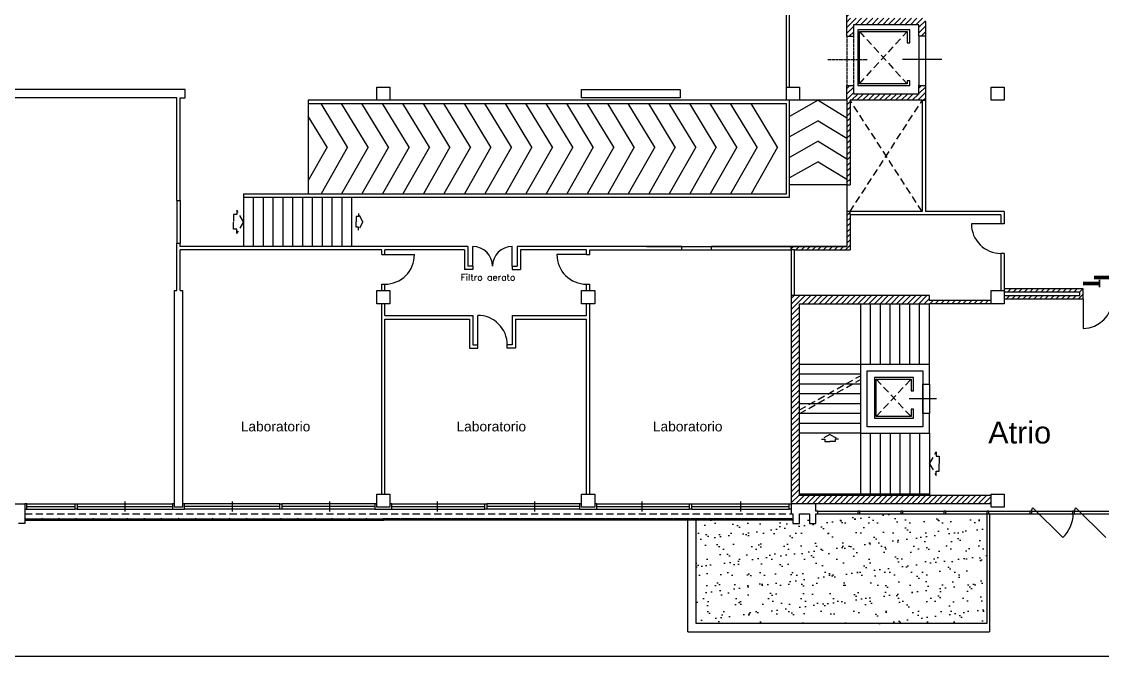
# Model space of a CAD drawing. Header units: millimetres. Extents: x 1461 to 2567, y 872 to 1347.
# Drawn here: x 1606.9 to 1870.3, y 948.7 to 1103.5 of the extents above; entities that cross this region are included whole.
import ezdxf
from ezdxf.enums import TextEntityAlignment as Align

# ---------------------------------------------------------------- set-up
doc = ezdxf.new("R2010")
doc.units = ezdxf.units.MM
for name, pattern in [('CONTINUA', [0]), ('HIDDEN', [0.375, 0.25, -0.125]), ('TRATTEGGIATA2', [0.375, 0.25, -0.125])]:
    doc.linetypes.add(name, pattern=pattern)
for name, color, linetype in [('PROIEZIONI', 4, 'CONTINUA'), ('RETINI', 8, 'Continuous'), ('SEZIONI', 7, 'Continuous'), ('TESTO', 7, 'Continuous')]:
    doc.layers.add(name, color=color, linetype=linetype)
doc.styles.add('Arial', font='Arial.ttf')
doc.styles.add('NUOVO', font='ROMANS.SHX')
pattern_1 = [(45, (-292100.4007, 422237.9906), (-0.673519209, 0.673519209), [])]

msp = doc.modelspace()

# ---------------------------------------------------------------- hatches: boundary and pattern name
at = {"layer": 'RETINI', "true_color": 0x9e004f}
h = msp.add_hatch(dxfattribs=at)
h.set_pattern_fill('ANSI31', color=234, scale=0.3)
h.set_pattern_definition(pattern_1)
h.paths.add_polyline_path([(1808.81, 1206.31), (1808.01, 1206.31), (1795.29, 1206.31), (1794.49, 1206.31), (1794.49, 1205.51), (1795.29, 1205.51), (1808.01, 1205.51), (1808.01, 1151.51), (1808.81, 1151.51), (1808.81, 1153.11), (1808.81, 1153.91), (1808.81, 1189.11), (1808.81, 1189.91)])
h.paths.add_polyline_path([(1808.81, 1141.91), (1808.01, 1141.91), (1808.01, 1138.71), (1808.01, 1099.93), (1809.61, 1099.93), (1809.61, 1102.72), (1825.61, 1102.75), (1825.61, 1099.93), (1827.21, 1099.93), (1827.21, 1103.52), (1827.21, 1104.32), (1823.61, 1104.32), (1822.81, 1104.32), (1808.81, 1104.32), (1808.81, 1111.04), (1808.81, 1111.84), (1808.81, 1118.88), (1808.81, 1119.68), (1808.81, 1137.91), (1808.81, 1138.71)])
h.paths.add_polyline_path([(1809.61, 1087.93), (1808.01, 1087.93), (1808.01, 1084.32), (1808.01, 1063.72), (1808.81, 1063.72), (1808.83, 1084.32), (1826.41, 1084.32), (1827.21, 1084.32), (1827.21, 1087.93), (1825.61, 1087.93), (1825.61, 1085.92), (1809.61, 1085.92)])
h.paths.add_polyline_path([(1808.81, 1057.19), (1808.01, 1057.19), (1808.01, 1048.68), (1794.49, 1048.68), (1794.49, 1047.88), (1795.29, 1047.88), (1808.81, 1047.88), (1808.81, 1056.39)])
h = msp.add_hatch(dxfattribs=at)
h.set_pattern_fill('ANSI31', color=234, scale=0.3)
h.set_pattern_definition(pattern_1)
h.paths.add_polyline_path([(1828.15, 1036.71), (1795.29, 1036.71), (1794.49, 1036.71), (1794.49, 985.91), (1800.49, 985.91), (1843.21, 985.91), (1843.21, 987.91), (1796.49, 987.91), (1796.49, 1034.71), (1828.15, 1034.71), (1843.21, 1034.71), (1843.21, 1035.51), (1828.15, 1035.51)])
h.paths.add_polyline_path([(1896.33, 1034.71), (1895.53, 1034.71), (1895.53, 988.31), (1896.33, 988.31)])
h.paths.add_polyline_path([(1893.13, 1036.71), (1880.81, 1036.71), (1880.81, 1037.51), (1893.13, 1037.51), (1893.13, 1037.91), (1893.13, 1038.31), (1880.01, 1038.31), (1880.01, 1035.91), (1893.13, 1035.91)])
h.paths.add_polyline_path([(1865.61, 1038.31), (1846.41, 1038.31), (1846.41, 1037.91), (1846.41, 1037.51), (1864.81, 1037.51), (1864.81, 1036.71), (1846.41, 1036.71), (1846.41, 1035.91), (1865.61, 1035.91)])
at = {"layer": 'RETINI'}
h = msp.add_hatch(dxfattribs=at)
h.set_pattern_fill('AR-SAND', color=256, scale=0.1)
h.set_pattern_definition([(37.5, (-292100.4007, 422237.9906), (-0.16000313, 4.894132373), [0, -3.8608, 0, -4.318, 0, -4.1275]), (7.5, (-292100.4007, 422237.9906), (4.49523283, 7.168251006), [0, -2.0828, 0, -3.4798, 0, -1.3335]), (327.5, (-292103.525, 422237.9906), (7.909923702, 0.014371847), [0, -1.27, 0, -4.572, 0, -5.969]), (317.5, (-292103.525, 422237.9906), (7.635564525, 2.22929323), [0, -0.635, 0, -2.9972, 0, -3.429])])
h.paths.add_polyline_path([(1842.13, 983.51), (1832.14, 983.51), (1831.66, 983.51), (1821.67, 983.51), (1821.19, 983.51), (1811.2, 983.51), (1810.72, 983.51), (1800.97, 983.51), (1800.49, 983.51), (1800.49, 981.11), (1798.89, 981.11), (1798.89, 983.51), (1796.49, 983.51), (1796.49, 981.1), (1794.89, 981.1), (1794.89, 981.91), (1794.65, 981.91), (1790.85, 981.91), (1790.61, 981.91), (1786.69, 981.91), (1786.45, 981.91), (1782.53, 981.91), (1782.29, 981.91), (1778.37, 981.91), (1778.13, 981.91), (1774.21, 981.91), (1773.97, 981.91), (1771.29, 981.91), (1771.29, 956.71), (1783.29, 956.71), (1842.13, 956.71)])

# ---------------------------------------------------------------- linework, layer by layer
at = {"layer": 'PROIEZIONI', "ltscale": 0.5}
for p, q in [((1810.7, 1101.53), (1810.7, 1087.93)), ((1823.37, 1101.53), (1810.7, 1101.53)), ((1823.37, 1101.53), (1810.7, 1101.53)), ((1811.1, 1088.33), (1811.1, 1101.13)), ((1811.1, 1101.13), (1822.73, 1101.13)), ((1811.1, 1101.13), (1822.73, 1101.13)), ((1822.73, 1101.13), (1822.73, 1098.33)), ((1823.37, 1098.33), (1823.37, 1101.53)), ((1825.61, 1099.93), (1825.61, 1087.93)), ((1827.21, 1099.93), (1827.21, 1087.93)), ((1822.73, 1098.33), (1823.37, 1098.33)), ((1821.61, 1094.33), (1831.21, 1094.33)), ((1822.73, 1088.33), (1811.1, 1088.33)), ((1822.73, 1089.05), (1822.73, 1088.33)), ((1823.37, 1089.05), (1822.73, 1089.05)), ((1823.37, 1087.93), (1823.37, 1089.05)), ((1810.7, 1087.93), (1823.37, 1087.93)), ((1676.73, 1084.32), (1676.73, 1061.48)), ((1686.33, 1072.9), (1679.86, 1083.52)), ((1691.32, 1072.9), (1684.86, 1083.52)), ((1696.31, 1072.9), (1689.85, 1083.52)), ((1701.31, 1072.9), (1694.84, 1083.52)), ((1706.3, 1072.9), (1699.83, 1083.52)), ((1711.29, 1072.9), (1704.82, 1083.52)), ((1716.28, 1072.9), (1709.82, 1083.52)), ((1721.27, 1072.9), (1714.81, 1083.52)), ((1726.27, 1072.9), (1719.8, 1083.52)), ((1731.26, 1072.9), (1724.79, 1083.52)), ((1736.25, 1072.9), (1729.78, 1083.52)), ((1741.24, 1072.9), (1734.78, 1083.52)), ((1746.23, 1072.9), (1739.77, 1083.52)), ((1751.23, 1072.9), (1744.76, 1083.52)), ((1756.22, 1072.9), (1749.75, 1083.52)), ((1761.21, 1072.9), (1754.74, 1083.52)), ((1766.2, 1072.9), (1759.74, 1083.52)), ((1771.19, 1072.9), (1764.73, 1083.52)), ((1776.19, 1072.9), (1769.72, 1083.52)), ((1781.18, 1072.9), (1774.71, 1083.52)), ((1786.17, 1072.9), (1779.7, 1083.52)), ((1791.16, 1072.9), (1784.7, 1083.52)), ((1801.05, 1084.32), (1794.09, 1080.37)), ((1808.01, 1084.32), (1796.49, 1084.32)), ((1801.05, 1084.32), (1808.01, 1080.08)), ((1681.34, 1072.9), (1676.73, 1080.47)), ((1801.05, 1079.32), (1794.09, 1075.38)), ((1801.05, 1079.32), (1808.01, 1075.08)), ((1681.34, 1072.9), (1676.73, 1064.75)), ((1686.33, 1072.9), (1679.86, 1061.48)), ((1691.32, 1072.9), (1684.86, 1061.48)), ((1696.31, 1072.9), (1689.85, 1061.48)), ((1701.31, 1072.9), (1694.84, 1061.48)), ((1706.3, 1072.9), (1699.83, 1061.48)), ((1711.29, 1072.9), (1704.82, 1061.48)), ((1716.28, 1072.9), (1709.82, 1061.48)), ((1721.27, 1072.9), (1714.81, 1061.48)), ((1726.27, 1072.9), (1719.8, 1061.48)), ((1731.26, 1072.9), (1724.79, 1061.48)), ((1736.25, 1072.9), (1729.78, 1061.48)), ((1741.24, 1072.9), (1734.78, 1061.48)), ((1746.23, 1072.9), (1739.77, 1061.48)), ((1751.23, 1072.9), (1744.76, 1061.48)), ((1756.22, 1072.9), (1749.75, 1061.48)), ((1761.21, 1072.9), (1754.74, 1061.48)), ((1766.2, 1072.9), (1759.74, 1061.48)), ((1771.19, 1072.9), (1764.73, 1061.48)), ((1776.19, 1072.9), (1769.72, 1061.48)), ((1781.18, 1072.9), (1774.71, 1061.48)), ((1786.17, 1072.9), (1779.7, 1061.48)), ((1791.16, 1072.9), (1784.7, 1061.48)), ((1801.05, 1074.33), (1794.09, 1070.39)), ((1801.05, 1074.33), (1808.01, 1070.09)), ((1801.05, 1069.34), (1794.09, 1065.4)), ((1801.05, 1069.34), (1808.01, 1065.1)), ((1808.01, 1063.72), (1794.09, 1063.72)), ((1808.01, 1063.72), (1808.01, 1057.19)), ((1644.73, 1059.88), (1644.73, 1049.48)), ((1645.53, 1059.88), (1645.53, 1049.48)), ((1660.93, 1061.48), (1660.93, 1048.68)), ((1663.33, 1060.68), (1663.33, 1048.68)), ((1665.73, 1060.68), (1665.73, 1048.68)), ((1668.13, 1060.68), (1668.13, 1048.68)), ((1670.53, 1060.68), (1670.53, 1048.68)), ((1672.93, 1060.68), (1672.93, 1048.68)), ((1675.33, 1060.68), (1675.33, 1048.68)), ((1677.73, 1060.68), (1677.73, 1048.68)), ((1680.13, 1060.68), (1680.13, 1048.68)), ((1682.53, 1060.68), (1682.53, 1048.68)), ((1684.93, 1060.68), (1684.93, 1048.68)), ((1687.33, 1060.68), (1687.33, 1048.68)), ((1767.83, 1048.68), (1775.03, 1048.68)), ((1767.83, 1047.88), (1775.03, 1047.88)), ((1865.61, 1035.91), (1865.61, 1028.71)), ((1811.35, 1034.71), (1811.35, 1019.91)), ((1813.75, 1034.71), (1813.75, 1019.91)), ((1816.15, 1034.71), (1816.15, 1019.91)), ((1818.55, 1019.91), (1818.55, 1034.71)), ((1820.95, 1019.91), (1820.95, 1034.71)), ((1823.35, 1019.91), (1823.35, 1034.71)), ((1825.75, 1019.91), (1825.75, 1034.71)), ((1828.15, 1019.91), (1828.15, 1034.71)), ((1811.35, 1019.91), (1796.49, 1019.91)), ((1811.35, 1017.51), (1796.49, 1017.51)), ((1811.35, 1015.11), (1796.49, 1015.11)), ((1824.31, 1016.71), (1814.79, 1016.71)), ((1814.79, 1016.71), (1814.79, 1006.81)), ((1815.19, 1016.31), (1823.67, 1016.31)), ((1815.19, 1007.21), (1815.19, 1016.31)), ((1823.67, 1016.31), (1823.67, 1013.51)), ((1824.31, 1013.51), (1824.31, 1016.71)), ((1826.55, 1007.91), (1826.55, 1015.11)), ((1826.55, 1015.11), (1826.55, 1007.91)), ((1828.15, 1015.11), (1828.15, 1007.91)), ((1828.15, 1015.11), (1828.15, 1007.91)), ((1811.35, 1012.71), (1796.49, 1012.71)), ((1823.67, 1013.51), (1824.31, 1013.51)), ((1811.35, 1010.31), (1796.49, 1010.31)), ((1829.88, 1011.51), (1823.23, 1011.51)), ((1824.31, 1009.03), (1823.67, 1009.03)), ((1823.67, 1009.03), (1823.67, 1007.21)), ((1824.31, 1006.81), (1824.31, 1009.03)), ((1811.35, 1007.91), (1796.49, 1007.91)), ((1814.79, 1006.81), (1824.31, 1006.81)), ((1823.67, 1007.21), (1815.19, 1007.21)), ((1811.35, 1005.51), (1796.49, 1005.51)), ((1811.35, 1003.11), (1796.49, 1003.11)), ((1811.35, 1003.11), (1811.35, 988.31)), ((1813.75, 1003.11), (1813.75, 988.31)), ((1816.15, 1003.11), (1816.15, 988.31)), ((1818.55, 1003.11), (1818.55, 988.31)), ((1820.95, 1003.11), (1820.95, 988.31)), ((1823.35, 1003.11), (1823.35, 988.31)), ((1825.75, 1003.11), (1825.75, 988.31)), ((1828.15, 1003.11), (1828.15, 987.91)), ((1828.15, 988.31), (1796.49, 988.31)), ((1608.17, 985.91), (1619.93, 985.91)), ((1608.17, 985.27), (1619.93, 985.27)), ((1620.41, 985.91), (1643.65, 985.91)), ((1620.41, 985.27), (1643.65, 985.27)), ((1632.03, 986.47), (1632.03, 984.07)), ((1669.85, 985.91), (1646.61, 985.91)), ((1669.85, 985.27), (1646.61, 985.27)), ((1658.23, 986.47), (1658.23, 984.07)), ((1692.97, 985.91), (1670.33, 985.91)), ((1692.97, 985.27), (1670.33, 985.27)), ((1697.13, 985.91), (1719.77, 985.91)), ((1697.13, 985.27), (1719.77, 985.27)), ((1708.15, 986.47), (1708.15, 984.07)), ((1742.89, 985.91), (1720.25, 985.91)), ((1742.89, 985.27), (1720.25, 985.27)), ((1731.87, 986.47), (1731.87, 984.07)), ((1747.05, 985.91), (1769.69, 985.91)), ((1747.05, 985.27), (1769.69, 985.27)), ((1758.07, 986.47), (1758.07, 984.07)), ((1770.17, 985.91), (1794.01, 985.91)), ((1770.17, 985.27), (1794.01, 985.27)), ((1782.09, 986.47), (1782.09, 984.07)), ((1608.17, 984.63), (1619.93, 984.63)), ((1620.41, 984.63), (1643.65, 984.63)), ((1669.85, 984.63), (1646.61, 984.63)), ((1692.97, 984.63), (1670.33, 984.63)), ((1697.13, 984.63), (1719.77, 984.63)), ((1742.89, 984.63), (1720.25, 984.63)), ((1747.05, 984.63), (1769.69, 984.63)), ((1770.17, 984.63), (1794.01, 984.63)), ((1800.97, 984.15), (1810.72, 984.15)), ((1800.97, 983.51), (1810.72, 983.51)), ((1811.2, 984.15), (1821.19, 984.15)), ((1811.2, 983.51), (1821.19, 983.51)), ((1821.67, 984.15), (1831.66, 984.15)), ((1821.67, 983.51), (1831.66, 983.51)), ((1832.14, 984.15), (1842.13, 984.15)), ((1832.14, 983.51), (1842.13, 983.51)), ((1842.61, 984.15), (1852.6, 984.15)), ((1842.61, 983.51), (1852.6, 983.51)), ((1853.08, 984.15), (1863.07, 984.15)), ((1853.08, 983.51), (1863.07, 983.51)), ((1853.39, 984.97), (1860.68, 977.68)), ((1863.55, 984.15), (1873.54, 984.15)), ((1863.55, 983.51), (1873.54, 983.51)), ((1863.86, 984.97), (1871.15, 977.68)), ((1607.93, 982.26), (1611.73, 982.26)), ((1607.93, 981.91), (1611.73, 981.91)), ((1611.97, 982.26), (1615.89, 982.26)), ((1611.97, 981.91), (1615.89, 981.91)), ((1616.13, 982.26), (1620.05, 982.26)), ((1616.13, 981.91), (1620.05, 981.91)), ((1620.29, 982.26), (1624.21, 982.26)), ((1620.29, 981.91), (1624.21, 981.91)), ((1624.45, 982.26), (1628.37, 982.26)), ((1624.45, 981.91), (1628.37, 981.91)), ((1628.61, 982.26), (1632.53, 982.26)), ((1628.61, 981.91), (1632.53, 981.91)), ((1632.77, 982.26), (1636.69, 982.26)), ((1632.77, 981.91), (1636.69, 981.91)), ((1636.93, 982.26), (1640.85, 982.26)), ((1636.93, 981.91), (1640.85, 981.91)), ((1641.09, 982.26), (1645.01, 982.26)), ((1641.09, 981.91), (1645.01, 981.91)), ((1645.25, 982.26), (1649.17, 982.26)), ((1645.25, 981.91), (1649.17, 981.91)), ((1649.41, 982.26), (1653.33, 982.26)), ((1649.41, 981.91), (1653.33, 981.91)), ((1653.57, 982.26), (1657.49, 982.26)), ((1653.57, 981.91), (1657.49, 981.91)), ((1657.73, 982.26), (1661.65, 982.26)), ((1657.73, 981.91), (1661.65, 981.91)), ((1661.89, 982.26), (1665.81, 982.26)), ((1661.89, 981.91), (1665.81, 981.91)), ((1666.05, 982.26), (1669.97, 982.26)), ((1666.05, 981.91), (1669.97, 981.91)), ((1670.21, 982.26), (1674.13, 982.26)), ((1670.21, 981.91), (1674.13, 981.91)), ((1674.37, 982.26), (1678.29, 982.26)), ((1674.37, 981.91), (1678.29, 981.91)), ((1678.53, 982.26), (1682.45, 982.26)), ((1678.53, 981.91), (1682.45, 981.91)), ((1682.69, 982.26), (1686.61, 982.26)), ((1682.69, 981.91), (1686.61, 981.91)), ((1686.85, 982.26), (1690.77, 982.26)), ((1686.85, 981.91), (1690.77, 981.91)), ((1691.01, 982.26), (1694.93, 982.26)), ((1691.01, 981.91), (1694.93, 981.91)), ((1699.09, 982.26), (1695.17, 982.26)), ((1699.09, 981.91), (1695.17, 981.91)), ((1703.25, 982.26), (1699.33, 982.26)), ((1703.25, 981.91), (1699.33, 981.91)), ((1707.41, 982.26), (1703.49, 982.26)), ((1707.41, 981.91), (1703.49, 981.91)), ((1711.57, 982.26), (1707.65, 982.26)), ((1711.57, 981.91), (1707.65, 981.91)), ((1715.73, 982.26), (1711.81, 982.26)), ((1715.73, 981.91), (1711.81, 981.91)), ((1719.89, 982.26), (1715.97, 982.26)), ((1719.89, 981.91), (1715.97, 981.91)), ((1724.05, 982.26), (1720.13, 982.26)), ((1724.05, 981.91), (1720.13, 981.91)), ((1728.21, 982.26), (1724.29, 982.26)), ((1728.21, 981.91), (1724.29, 981.91)), ((1732.37, 982.26), (1728.45, 982.26)), ((1732.37, 981.91), (1728.45, 981.91)), ((1736.53, 982.26), (1732.61, 982.26)), ((1736.53, 981.91), (1732.61, 981.91)), ((1740.69, 982.26), (1736.77, 982.26)), ((1740.69, 981.91), (1736.77, 981.91)), ((1744.85, 982.26), (1740.93, 982.26)), ((1744.85, 981.91), (1740.93, 981.91)), ((1749.01, 982.26), (1745.09, 982.26)), ((1749.01, 981.91), (1745.09, 981.91)), ((1753.17, 982.26), (1749.25, 982.26)), ((1753.17, 981.91), (1749.25, 981.91)), ((1757.33, 982.26), (1753.41, 982.26)), ((1757.33, 981.91), (1753.41, 981.91)), ((1761.49, 982.26), (1757.57, 982.26)), ((1761.49, 981.91), (1757.57, 981.91)), ((1765.65, 982.26), (1761.73, 982.26)), ((1765.65, 981.91), (1761.73, 981.91)), ((1769.81, 982.26), (1765.89, 982.26)), ((1769.81, 981.91), (1765.89, 981.91)), ((1773.97, 982.26), (1770.05, 982.26)), ((1773.97, 981.91), (1770.05, 981.91)), ((1778.13, 982.26), (1774.21, 982.26)), ((1778.13, 981.91), (1774.21, 981.91)), ((1782.29, 982.26), (1778.37, 982.26)), ((1782.29, 981.91), (1778.37, 981.91)), ((1786.45, 982.26), (1782.53, 982.26)), ((1786.45, 981.91), (1782.53, 981.91)), ((1790.61, 982.26), (1786.69, 982.26)), ((1790.61, 981.91), (1786.69, 981.91)), ((1794.65, 982.26), (1790.85, 982.26)), ((1794.65, 981.91), (1790.85, 981.91))]:
    msp.add_line(p, q, dxfattribs=at)
at = {"layer": 'PROIEZIONI', "color": 143, "linetype": 'HIDDEN', "ltscale": 7}
for p, q in [((1811.1, 1088.33), (1822.73, 1101.13)), ((1811.1, 1101.13), (1822.73, 1088.33)), ((1808.81, 1057.19), (1826.41, 1084.32)), ((1826.39, 1057.19), (1808.83, 1084.32)), ((1659.37, 1056.49), (1658.55, 1056.49)), ((1658.55, 1056.49), (1658.55, 1054.68)), ((1659.37, 1057.53), (1659.37, 1056.49)), ((1660.93, 1054.68), (1659.37, 1057.53)), ((1690.09, 1054.68), (1688.98, 1056.72)), ((1688.98, 1056.72), (1688.98, 1055.97)), ((1658.55, 1052.87), (1658.55, 1054.68)), ((1660.93, 1054.68), (1659.37, 1051.82)), ((1688.98, 1055.97), (1688.4, 1055.97)), ((1688.4, 1055.97), (1688.4, 1054.68)), ((1688.4, 1053.39), (1688.4, 1054.68)), ((1690.09, 1054.68), (1688.98, 1052.64)), ((1659.37, 1052.87), (1658.55, 1052.87)), ((1659.37, 1051.82), (1659.37, 1052.87)), ((1688.98, 1053.39), (1688.4, 1053.39)), ((1688.98, 1052.64), (1688.98, 1053.39)), ((1796.49, 1008.83), (1811.35, 1017.15)), ((1796.49, 1007.91), (1811.35, 1016.22)), ((1815.19, 1007.21), (1823.67, 1016.31)), ((1815.19, 1016.31), (1823.67, 1007.21)), ((1803.92, 1002.83), (1801.88, 1001.71)), ((1801.88, 1001.71), (1802.63, 1001.71)), ((1802.63, 1001.71), (1802.63, 1001.13)), ((1802.63, 1001.13), (1803.92, 1001.13)), ((1803.92, 1002.83), (1805.96, 1001.71)), ((1805.21, 1001.13), (1803.92, 1001.13)), ((1805.21, 1001.71), (1805.21, 1001.13)), ((1805.96, 1001.71), (1805.21, 1001.71)), ((1828.2, 995.71), (1829.76, 998.57)), ((1829.76, 998.57), (1829.76, 997.52)), ((1829.76, 997.52), (1830.57, 997.52)), ((1830.57, 997.52), (1830.57, 995.71)), ((1828.2, 995.71), (1829.76, 992.86)), ((1829.76, 993.9), (1830.57, 993.9)), ((1829.76, 992.86), (1829.76, 993.9)), ((1830.57, 993.9), (1830.57, 995.71)), ((1607.69, 983.51), (1794.49, 983.51))]:
    msp.add_line(p, q, dxfattribs=at)
at = {"layer": 'PROIEZIONI', "linetype": 'TRATTEGGIATA2', "ltscale": 0.5}
for p, q in [((1808.01, 1099.93), (1808.01, 1087.93)), ((1809.61, 1099.93), (1809.61, 1087.93))]:
    msp.add_line(p, q, dxfattribs=at)
at = {"layer": 'PROIEZIONI', "linetype": 'HIDDEN', "ltscale": 0.5}
msp.add_line((1803.43, 1094.3), (1813.03, 1094.3), dxfattribs=at)
at = {"layer": 'PROIEZIONI'}
for p, q in [((1845.58, 1054.2), (1838.38, 1054.2)), ((1716.85, 1043.88), (1716.85, 1048.68)), ((1726.45, 1043.88), (1726.45, 1048.68)), ((1695.45, 1046.68), (1702.65, 1046.68)), ((1744.57, 1046.68), (1737.37, 1046.68)), ((1718.05, 1024.68), (1718.05, 1031.88))]:
    msp.add_line(p, q, dxfattribs=at)
at = {"layer": 'PROIEZIONI', "color": 143, "ltscale": 0.5}
for p, q in [((1842.13, 983.51), (1842.13, 956.71)), ((1842.77, 983.51), (1842.77, 954.71)), ((1769.29, 954.71), (1769.29, 981.91)), ((1771.29, 956.71), (1771.29, 981.91)), ((1842.13, 956.71), (1771.29, 956.71)), ((1769.29, 954.71), (1842.77, 954.71))]:
    msp.add_line(p, q, dxfattribs=at)
at = {"layer": 'PROIEZIONI', "linetype": 'Continuous', "ltscale": 0.5}
msp.add_line((2551.72, 948.72), (1540.49, 948.71), dxfattribs=at)
at = {"layer": 'PROIEZIONI'}
for centre, radius, start, end in [((1845.58, 1054.18), 7.19, 179.8816, 270), ((1716.85, 1043.88), 4.8, 0, 90), ((1726.45, 1043.88), 4.8, 90, 180), ((1695.45, 1046.67), 7.19, 270, 0.1184), ((1744.57, 1046.67), 7.19, 179.8816, 270), ((1718.07, 1024.68), 7.19, 0, 90.1184)]:
    msp.add_arc(centre, radius, start, end, dxfattribs=at)
at = {"layer": 'PROIEZIONI', "ltscale": 0.5}
for centre, radius, start, end in [((1865.61, 1035.91), 7.2, 270, 0), ((1854.52, 983.84), 1.6, 135, 168.8663), ((1854.52, 983.84), 8.71, 315, 357.8221), ((1864.99, 983.84), 1.6, 135, 168.8663)]:
    msp.add_arc(centre, radius, start, end, dxfattribs=at)
at = {"layer": 'RETINI', "color": 234, "true_color": 0x9e004f}
for p, q in [((1826.41, 1084.32), (1827.21, 1084.32)), ((1808.81, 1056.39), (1808.81, 1057.19)), ((1794.49, 1047.88), (1794.49, 1048.68)), ((1795.29, 1047.88), (1794.49, 1047.88)), ((1795.29, 1036.71), (1794.49, 1036.71)), ((1800.49, 985.91), (1794.49, 985.91))]:
    msp.add_line(p, q, dxfattribs=at)
for points, const_width in [([(1868.29, 1041.11), (1877.33, 1041.11)], 0.862), ([(1869.59, 1038.72), (1869.59, 1040.58)], 0.369), ([(1865.59, 1039.65), (1869.4, 1039.65)], 0.862)]:
    msp.add_lwpolyline(points, dxfattribs=dict(at, const_width=const_width))
at = {"layer": 'SEZIONI', "ltscale": 0.5}
for p, q in [((1808.01, 1099.93), (1808.01, 1138.71)), ((1793.29, 1087.52), (1793.29, 1135.51)), ((1794.09, 1087.52), (1794.09, 1135.51)), ((1825.61, 1102.75), (1809.61, 1102.72)), ((1825.61, 1102.75), (1809.61, 1102.72)), ((1809.61, 1102.72), (1809.61, 1099.93)), ((1809.61, 1102.72), (1809.61, 1099.93)), ((1825.61, 1099.93), (1825.61, 1102.75)), ((1825.61, 1099.93), (1825.61, 1102.75)), ((1827.21, 1103.52), (1827.21, 1099.93)), ((1808.01, 1099.93), (1809.61, 1099.93)), ((1808.01, 1099.93), (1809.61, 1099.93)), ((1827.21, 1099.93), (1825.61, 1099.93)), ((1827.21, 1099.93), (1825.61, 1099.93)), ((1622.73, 1086.92), (1596.81, 1086.92)), ((1646.73, 1086.92), (1622.73, 1086.92)), ((1646.73, 1084.92), (1646.73, 1086.92)), ((1693.45, 1084.32), (1693.45, 1087.52)), ((1693.45, 1087.52), (1696.65, 1087.52)), ((1696.65, 1087.52), (1696.65, 1084.32)), ((1743.37, 1086.92), (1767.37, 1086.92)), ((1743.37, 1084.92), (1743.37, 1086.92)), ((1767.37, 1086.92), (1767.37, 1084.92)), ((1793.29, 1087.52), (1796.49, 1087.52)), ((1793.29, 1084.32), (1793.29, 1087.52)), ((1796.49, 1087.52), (1796.49, 1084.32)), ((1808.01, 1087.93), (1809.61, 1087.93)), ((1808.01, 1084.32), (1808.01, 1087.93)), ((1809.61, 1087.93), (1809.61, 1085.92)), ((1809.61, 1085.92), (1825.61, 1085.92)), ((1825.61, 1087.93), (1827.21, 1087.93)), ((1825.61, 1085.92), (1825.61, 1087.93)), ((1827.21, 1087.93), (1827.21, 1057.19)), ((1843.21, 1087.52), (1846.41, 1087.52)), ((1843.21, 1084.32), (1843.21, 1087.52)), ((1846.41, 1087.52), (1846.41, 1084.32)), ((1644.73, 1084.92), (1596.81, 1084.92)), ((1644.73, 1059.88), (1644.73, 1084.92)), ((1645.53, 1059.88), (1645.53, 1084.92)), ((1645.53, 1084.92), (1646.73, 1084.92)), ((1793.29, 1084.32), (1676.73, 1084.32)), ((1676.73, 1083.52), (1793.29, 1083.52)), ((1696.65, 1084.32), (1693.45, 1084.32)), ((1767.37, 1084.92), (1743.37, 1084.92)), ((1796.49, 1084.32), (1793.29, 1084.32)), ((1793.29, 1061.48), (1793.29, 1083.52)), ((1794.09, 1060.68), (1794.09, 1084.32)), ((1808.01, 1084.32), (1808.01, 1063.72)), ((1808.83, 1084.32), (1808.81, 1063.72)), ((1826.41, 1084.32), (1808.83, 1084.32)), ((1826.41, 1084.32), (1826.39, 1057.19)), ((1846.41, 1084.32), (1843.21, 1084.32)), ((1846.41, 1085.07), (1846.41, 1084.32)), ((1808.01, 1063.72), (1808.81, 1063.72)), ((1644.73, 1059.88), (1645.53, 1059.88)), ((1660.93, 1061.48), (1793.29, 1061.48)), ((1660.93, 1060.68), (1794.09, 1060.68)), ((1808.01, 1057.19), (1808.01, 1048.68)), ((1808.81, 1057.19), (1808.01, 1057.19)), ((1826.39, 1057.19), (1808.81, 1057.19)), ((1845.59, 1056.39), (1808.81, 1056.39)), ((1808.81, 1056.39), (1808.81, 1047.88)), ((1846.41, 1057.19), (1827.21, 1057.19)), ((1845.58, 1056.39), (1845.58, 1054.2)), ((1846.41, 1057.19), (1846.39, 1054.2)), ((1846.39, 1054.2), (1845.58, 1054.2)), ((1644.73, 1037.91), (1644.73, 1049.48)), ((1644.73, 1049.48), (1645.53, 1049.48)), ((1645.53, 1048.68), (1645.53, 1049.48)), ((1695.45, 1048.68), (1645.53, 1048.68)), ((1715.66, 1048.68), (1646.13, 1048.68)), ((1715.66, 1048.68), (1715.66, 1043.88)), ((1767.83, 1048.68), (1727.65, 1048.68)), ((1727.65, 1048.68), (1727.65, 1043.88)), ((1759.16, 1048.68), (1767.83, 1048.68)), ((1767.83, 1047.88), (1767.83, 1048.68)), ((1808.01, 1048.68), (1775.03, 1048.68)), ((1775.03, 1048.68), (1808.01, 1048.68)), ((1775.03, 1047.88), (1775.03, 1048.68)), ((1694.65, 1047.88), (1645.53, 1047.88)), ((1645.53, 1037.91), (1645.53, 1047.88)), ((1694.65, 1046.68), (1694.65, 1047.88)), ((1694.65, 1046.68), (1695.45, 1046.68)), ((1714.86, 1047.88), (1695.45, 1047.88)), ((1695.45, 1046.68), (1695.45, 1047.88)), ((1714.86, 1047.88), (1714.86, 1043.08)), ((1728.45, 1047.88), (1728.45, 1043.08)), ((1744.57, 1047.88), (1728.46, 1047.88)), ((1744.57, 1046.68), (1744.57, 1047.88)), ((1744.57, 1046.68), (1745.37, 1046.68)), ((1745.37, 1047.88), (1767.83, 1047.88)), ((1745.37, 1046.68), (1745.37, 1047.88)), ((1775.03, 1047.88), (1794.49, 1047.88)), ((1775.03, 1047.88), (1775.03, 1047.88)), ((1794.49, 1047.88), (1794.49, 985.11)), ((1795.29, 1036.71), (1795.29, 1047.88)), ((1795.29, 1036.71), (1795.29, 1047.88)), ((1795.29, 1047.88), (1808.81, 1047.88)), ((1846.39, 1047), (1845.58, 1047)), ((1845.58, 1047), (1845.58, 1037.91)), ((1846.39, 1047), (1846.39, 1047)), ((1846.39, 1047), (1846.41, 1037.91)), ((1716.85, 1043.88), (1715.66, 1043.88)), ((1716.85, 1043.88), (1716.85, 1043.08)), ((1726.45, 1043.88), (1726.46, 1043.08)), ((1726.46, 1043.88), (1727.65, 1043.88)), ((1716.85, 1043.08), (1714.86, 1043.08)), ((1726.46, 1043.08), (1728.45, 1043.08)), ((1644.13, 985.08), (1644.13, 1037.91)), ((1644.13, 1037.91), (1644.73, 1037.91)), ((1645.53, 1037.91), (1646.13, 1037.91)), ((1646.13, 1037.91), (1646.13, 985.08)), ((1693.45, 1034.71), (1693.45, 1037.91)), ((1693.45, 1037.91), (1696.65, 1037.91)), ((1694.65, 1037.91), (1694.65, 1039.48)), ((1694.65, 1039.48), (1694.65, 1039.48)), ((1694.65, 1039.48), (1695.45, 1039.48)), ((1695.45, 1037.91), (1695.45, 1039.48)), ((1696.65, 1037.91), (1696.65, 1034.71)), ((1743.37, 1034.71), (1743.37, 1037.91)), ((1743.37, 1037.91), (1746.57, 1037.91)), ((1744.57, 1037.91), (1744.57, 1039.48)), ((1744.57, 1039.48), (1745.37, 1039.48)), ((1744.57, 1039.48), (1744.57, 1039.48)), ((1745.37, 1037.91), (1745.37, 1039.48)), ((1746.57, 1037.91), (1746.57, 1034.71)), ((1843.21, 1034.71), (1843.21, 1037.91)), ((1843.21, 1037.91), (1846.41, 1037.91)), ((1865.61, 1038.31), (1846.41, 1038.31)), ((1846.41, 1037.91), (1846.41, 1034.71)), ((1865.61, 1035.91), (1865.61, 1038.31)), ((1828.15, 1036.71), (1795.29, 1036.71)), ((1828.15, 1036.71), (1795.29, 1036.71)), ((1828.15, 1035.51), (1828.15, 1036.71)), ((1843.21, 1035.51), (1828.15, 1035.51)), ((1864.81, 1037.51), (1846.41, 1037.51)), ((1846.41, 1036.71), (1864.81, 1036.71)), ((1846.41, 1036.31), (1846.41, 1035.51)), ((1846.41, 1035.91), (1865.61, 1035.91)), ((1864.81, 1036.71), (1864.81, 1037.51)), ((1696.65, 1034.71), (1693.45, 1034.71)), ((1694.65, 988.31), (1694.65, 1034.71)), ((1695.45, 1031.88), (1695.45, 1034.71)), ((1746.57, 1034.71), (1743.37, 1034.71)), ((1744.57, 1031.88), (1744.57, 1034.71)), ((1745.37, 988.31), (1745.37, 1034.71)), ((1796.49, 1034.71), (1828.15, 1034.71)), ((1796.49, 987.91), (1796.49, 1034.71)), ((1843.21, 1034.71), (1828.15, 1034.71)), ((1846.41, 1034.71), (1843.21, 1034.71)), ((1695.45, 1031.88), (1716.85, 1031.88)), ((1695.45, 1030.94), (1716.05, 1030.94)), ((1695.45, 988.31), (1695.45, 1030.94)), ((1716.05, 1030.94), (1716.05, 1023.88)), ((1716.85, 1031.88), (1716.85, 1024.68)), ((1726.45, 1031.88), (1744.57, 1031.88)), ((1726.45, 1031.88), (1726.45, 1024.68)), ((1727.25, 1030.94), (1744.57, 1030.94)), ((1727.25, 1030.94), (1727.25, 1023.88)), ((1744.57, 988.31), (1744.57, 1030.94)), ((1716.05, 1023.88), (1718.05, 1023.88)), ((1716.85, 1024.68), (1718.05, 1024.68)), ((1718.05, 1023.88), (1718.05, 1024.68)), ((1725.25, 1023.88), (1725.25, 1024.68)), ((1726.45, 1024.68), (1725.25, 1024.68)), ((1725.25, 1023.88), (1725.25, 1023.88)), ((1727.25, 1023.88), (1725.25, 1023.88)), ((1811.35, 1019.91), (1811.35, 1003.11)), ((1828.15, 1019.91), (1811.35, 1019.91)), ((1828.15, 1015.11), (1828.15, 1019.91)), ((1812.95, 1018.31), (1826.55, 1018.31)), ((1812.95, 1004.71), (1812.95, 1018.31)), ((1826.55, 1018.31), (1826.55, 1015.11)), ((1826.55, 1015.11), (1828.15, 1015.11)), ((1828.15, 1007.91), (1826.55, 1007.91)), ((1826.55, 1007.91), (1826.55, 1004.71)), ((1828.15, 1003.11), (1828.15, 1007.91)), ((1826.55, 1004.71), (1812.95, 1004.71)), ((1811.35, 1003.11), (1828.15, 1003.11)), ((1693.45, 985.11), (1693.45, 988.31)), ((1693.45, 988.31), (1696.65, 988.31)), ((1696.65, 988.31), (1696.65, 985.11)), ((1743.37, 988.31), (1746.57, 988.31)), ((1743.37, 985.11), (1743.37, 988.31)), ((1746.57, 988.31), (1746.57, 985.11)), ((1843.21, 987.91), (1796.49, 987.91)), ((1843.21, 988.31), (1846.41, 988.31)), ((1843.21, 985.11), (1843.21, 988.31)), ((1846.41, 988.31), (1846.41, 985.11)), ((1596.81, 985.91), (1607.69, 985.91)), ((1608.17, 985.91), (1607.69, 985.91)), ((1607.69, 985.91), (1607.69, 984.63)), ((1607.69, 985.91), (1607.69, 981.11)), ((1608.17, 984.63), (1608.17, 985.91)), ((1619.93, 985.91), (1620.41, 985.91)), ((1619.93, 984.63), (1619.93, 985.91)), ((1620.41, 985.91), (1620.41, 984.63)), ((1643.65, 985.91), (1643.65, 984.63)), ((1644.13, 985.91), (1643.65, 985.91)), ((1644.13, 985.11), (1644.13, 985.91)), ((1646.13, 985.91), (1646.13, 985.11)), ((1646.61, 985.91), (1646.13, 985.91)), ((1646.61, 984.63), (1646.61, 985.91)), ((1669.85, 985.91), (1670.33, 985.91)), ((1669.85, 984.63), (1669.85, 985.91)), ((1669.85, 985.91), (1670.33, 985.91)), ((1669.85, 984.63), (1669.85, 985.91)), ((1670.33, 985.91), (1670.33, 984.63)), ((1670.33, 985.91), (1670.33, 984.63)), ((1681.95, 986.47), (1681.95, 984.07)), ((1692.97, 985.91), (1692.97, 984.63)), ((1693.45, 985.91), (1692.97, 985.91)), ((1693.45, 985.11), (1693.45, 985.91)), ((1696.65, 985.91), (1696.65, 985.11)), ((1697.13, 985.91), (1696.65, 985.91)), ((1697.13, 984.63), (1697.13, 985.91)), ((1719.77, 985.91), (1720.25, 985.91)), ((1719.77, 984.63), (1719.77, 985.91)), ((1719.77, 985.91), (1720.25, 985.91)), ((1719.77, 984.63), (1719.77, 985.91)), ((1720.25, 985.91), (1720.25, 984.63)), ((1720.25, 985.91), (1720.25, 984.63)), ((1742.89, 985.91), (1742.89, 984.63)), ((1743.37, 985.91), (1742.89, 985.91)), ((1743.37, 985.11), (1743.37, 985.91)), ((1746.57, 985.91), (1746.57, 985.11)), ((1747.05, 985.91), (1746.57, 985.91)), ((1747.05, 984.63), (1747.05, 985.91)), ((1769.69, 985.91), (1770.17, 985.91)), ((1769.69, 984.63), (1769.69, 985.91)), ((1769.69, 985.91), (1770.17, 985.91)), ((1769.69, 984.63), (1769.69, 985.91)), ((1769.69, 985.91), (1770.17, 985.91)), ((1769.69, 984.63), (1769.69, 985.91)), ((1769.69, 985.91), (1770.17, 985.91)), ((1769.69, 984.63), (1769.69, 985.91)), ((1770.17, 985.91), (1770.17, 984.63)), ((1770.17, 985.91), (1770.17, 984.63)), ((1770.17, 985.91), (1770.17, 984.63)), ((1770.17, 985.91), (1770.17, 984.63)), ((1794.01, 985.91), (1794.49, 985.91)), ((1794.01, 984.63), (1794.01, 985.91)), ((1843.21, 985.91), (1800.49, 985.91)), ((1800.49, 984.15), (1800.49, 985.91)), ((1607.69, 984.63), (1608.17, 984.63)), ((1620.41, 984.63), (1619.93, 984.63)), ((1643.65, 984.63), (1646.61, 984.63)), ((1646.13, 985.11), (1644.13, 985.11)), ((1646.13, 985.08), (1644.13, 985.08)), ((1670.33, 984.63), (1669.85, 984.63)), ((1670.33, 984.63), (1669.85, 984.63)), ((1692.97, 984.63), (1697.13, 984.63)), ((1696.65, 985.11), (1693.45, 985.11)), ((1696.65, 985.11), (1693.45, 985.11)), ((1720.25, 984.63), (1719.77, 984.63)), ((1720.25, 984.63), (1719.77, 984.63)), ((1742.89, 984.63), (1747.05, 984.63)), ((1746.57, 985.11), (1743.37, 985.11)), ((1746.57, 985.11), (1743.37, 985.11)), ((1770.17, 984.63), (1769.69, 984.63)), ((1770.17, 984.63), (1769.69, 984.63)), ((1770.17, 984.63), (1769.69, 984.63)), ((1770.17, 984.63), (1769.69, 984.63)), ((1794.49, 984.63), (1794.01, 984.63)), ((1794.49, 985.11), (1794.49, 983.51)), ((1794.49, 983.51), (1794.89, 983.51)), ((1794.89, 983.51), (1794.89, 981.1)), ((1796.49, 983.51), (1798.89, 983.51)), ((1796.49, 981.1), (1796.49, 983.51)), ((1798.89, 983.51), (1798.89, 981.11)), ((1800.97, 984.15), (1800.49, 984.15)), ((1800.49, 983.51), (1800.97, 983.51)), ((1800.49, 981.11), (1800.49, 983.51)), ((1800.97, 983.51), (1800.97, 984.15)), ((1811.2, 984.15), (1810.72, 984.15)), ((1810.72, 984.15), (1810.72, 983.51)), ((1810.72, 983.51), (1811.2, 983.51)), ((1811.2, 983.51), (1811.2, 984.15)), ((1821.19, 984.15), (1821.19, 983.51)), ((1821.67, 984.15), (1821.19, 984.15)), ((1821.19, 983.51), (1821.67, 983.51)), ((1821.67, 983.51), (1821.67, 984.15)), ((1832.14, 984.15), (1831.66, 984.15)), ((1831.66, 984.15), (1831.66, 983.51)), ((1831.66, 983.51), (1832.14, 983.51)), ((1832.14, 983.51), (1832.14, 984.15)), ((1842.61, 984.15), (1842.13, 984.15)), ((1842.13, 984.15), (1842.13, 983.51)), ((1842.13, 983.51), (1842.61, 983.51)), ((1842.61, 983.51), (1842.61, 984.15)), ((1846.41, 985.11), (1843.21, 985.11)), ((1853.08, 984.15), (1852.6, 984.15)), ((1852.6, 984.15), (1852.6, 983.51)), ((1852.6, 983.51), (1853.08, 983.51)), ((1853.08, 983.51), (1853.08, 984.15)), ((1863.55, 984.15), (1863.07, 984.15)), ((1863.07, 984.15), (1863.07, 983.51)), ((1863.07, 983.51), (1863.55, 983.51)), ((1863.55, 983.51), (1863.55, 984.15)), ((1607.69, 981.11), (1606.09, 981.11)), ((1607.93, 982.26), (1607.69, 982.26)), ((1607.69, 982.26), (1607.69, 981.91)), ((1607.69, 981.91), (1607.93, 981.91)), ((1607.93, 981.91), (1607.93, 982.26)), ((1611.97, 982.26), (1611.73, 982.26)), ((1611.73, 982.26), (1611.73, 981.91)), ((1611.73, 981.91), (1611.97, 981.91)), ((1611.97, 981.91), (1611.97, 982.26)), ((1616.13, 982.26), (1615.89, 982.26)), ((1615.89, 982.26), (1615.89, 981.91)), ((1615.89, 981.91), (1616.13, 981.91)), ((1616.13, 981.91), (1616.13, 982.26)), ((1620.29, 982.26), (1620.05, 982.26)), ((1620.05, 982.26), (1620.05, 981.91)), ((1620.05, 981.91), (1620.29, 981.91)), ((1620.29, 981.91), (1620.29, 982.26)), ((1624.45, 982.26), (1624.21, 982.26)), ((1624.21, 982.26), (1624.21, 981.91)), ((1624.21, 981.91), (1624.45, 981.91)), ((1624.45, 981.91), (1624.45, 982.26)), ((1628.61, 982.26), (1628.37, 982.26)), ((1628.37, 982.26), (1628.37, 981.91)), ((1628.37, 981.91), (1628.61, 981.91)), ((1628.61, 981.91), (1628.61, 982.26)), ((1632.77, 982.26), (1632.53, 982.26)), ((1632.53, 982.26), (1632.53, 981.91)), ((1632.53, 981.91), (1632.77, 981.91)), ((1632.77, 981.91), (1632.77, 982.26)), ((1636.93, 982.26), (1636.69, 982.26)), ((1636.69, 982.26), (1636.69, 981.91)), ((1636.69, 981.91), (1636.93, 981.91)), ((1636.93, 981.91), (1636.93, 982.26)), ((1641.09, 982.26), (1640.85, 982.26)), ((1640.85, 982.26), (1640.85, 981.91)), ((1640.85, 981.91), (1641.09, 981.91)), ((1641.09, 981.91), (1641.09, 982.26)), ((1645.25, 982.26), (1645.01, 982.26)), ((1645.01, 982.26), (1645.01, 981.91)), ((1645.01, 981.91), (1645.25, 981.91)), ((1645.25, 981.91), (1645.25, 982.26)), ((1649.41, 982.26), (1649.17, 982.26)), ((1649.17, 982.26), (1649.17, 981.91)), ((1649.17, 981.91), (1649.41, 981.91)), ((1649.41, 981.91), (1649.41, 982.26)), ((1653.57, 982.26), (1653.33, 982.26)), ((1653.33, 982.26), (1653.33, 981.91)), ((1653.33, 981.91), (1653.57, 981.91)), ((1653.57, 981.91), (1653.57, 982.26)), ((1657.73, 982.26), (1657.49, 982.26)), ((1657.49, 982.26), (1657.49, 981.91)), ((1657.49, 981.91), (1657.73, 981.91)), ((1657.73, 981.91), (1657.73, 982.26)), ((1661.89, 982.26), (1661.65, 982.26)), ((1661.65, 982.26), (1661.65, 981.91)), ((1661.65, 981.91), (1661.89, 981.91)), ((1661.89, 981.91), (1661.89, 982.26)), ((1666.05, 982.26), (1665.81, 982.26)), ((1665.81, 982.26), (1665.81, 981.91)), ((1665.81, 981.91), (1666.05, 981.91)), ((1666.05, 981.91), (1666.05, 982.26)), ((1670.21, 982.26), (1669.97, 982.26)), ((1669.97, 982.26), (1669.97, 981.91)), ((1669.97, 981.91), (1670.21, 981.91)), ((1670.21, 981.91), (1670.21, 982.26)), ((1674.37, 982.26), (1674.13, 982.26)), ((1674.13, 982.26), (1674.13, 981.91)), ((1674.13, 981.91), (1674.37, 981.91)), ((1674.37, 981.91), (1674.37, 982.26)), ((1678.53, 982.26), (1678.29, 982.26)), ((1678.29, 982.26), (1678.29, 981.91)), ((1678.29, 981.91), (1678.53, 981.91)), ((1678.53, 981.91), (1678.53, 982.26)), ((1682.69, 982.26), (1682.45, 982.26)), ((1682.45, 982.26), (1682.45, 981.91)), ((1682.45, 981.91), (1682.69, 981.91)), ((1682.69, 981.91), (1682.69, 982.26)), ((1686.85, 982.26), (1686.61, 982.26)), ((1686.61, 982.26), (1686.61, 981.91)), ((1686.61, 981.91), (1686.85, 981.91)), ((1686.85, 981.91), (1686.85, 982.26)), ((1691.01, 982.26), (1690.77, 982.26)), ((1690.77, 982.26), (1690.77, 981.91)), ((1690.77, 981.91), (1691.01, 981.91)), ((1691.01, 981.91), (1691.01, 982.26)), ((1695.17, 982.26), (1694.93, 982.26)), ((1694.93, 982.26), (1694.93, 981.91)), ((1694.93, 981.91), (1695.17, 981.91)), ((1695.17, 981.91), (1695.17, 982.26)), ((1699.09, 982.26), (1699.33, 982.26)), ((1699.09, 981.91), (1699.09, 982.26)), ((1699.33, 981.91), (1699.09, 981.91)), ((1699.33, 982.26), (1699.33, 981.91)), ((1703.25, 982.26), (1703.49, 982.26)), ((1703.25, 981.91), (1703.25, 982.26)), ((1703.49, 981.91), (1703.25, 981.91)), ((1703.49, 982.26), (1703.49, 981.91)), ((1707.41, 982.26), (1707.65, 982.26)), ((1707.41, 981.91), (1707.41, 982.26)), ((1707.65, 981.91), (1707.41, 981.91)), ((1707.65, 982.26), (1707.65, 981.91)), ((1711.57, 982.26), (1711.81, 982.26)), ((1711.57, 981.91), (1711.57, 982.26)), ((1711.81, 981.91), (1711.57, 981.91)), ((1711.81, 982.26), (1711.81, 981.91)), ((1715.73, 982.26), (1715.97, 982.26)), ((1715.73, 981.91), (1715.73, 982.26)), ((1715.97, 981.91), (1715.73, 981.91)), ((1715.97, 982.26), (1715.97, 981.91)), ((1719.89, 982.26), (1720.13, 982.26)), ((1719.89, 981.91), (1719.89, 982.26)), ((1720.13, 981.91), (1719.89, 981.91)), ((1720.13, 982.26), (1720.13, 981.91)), ((1724.05, 982.26), (1724.29, 982.26)), ((1724.05, 981.91), (1724.05, 982.26)), ((1724.29, 981.91), (1724.05, 981.91)), ((1724.29, 982.26), (1724.29, 981.91)), ((1728.21, 982.26), (1728.45, 982.26)), ((1728.21, 981.91), (1728.21, 982.26)), ((1728.45, 981.91), (1728.21, 981.91)), ((1728.45, 982.26), (1728.45, 981.91)), ((1732.37, 982.26), (1732.61, 982.26)), ((1732.37, 981.91), (1732.37, 982.26)), ((1732.61, 981.91), (1732.37, 981.91)), ((1732.61, 982.26), (1732.61, 981.91)), ((1736.53, 982.26), (1736.77, 982.26)), ((1736.53, 981.91), (1736.53, 982.26)), ((1736.77, 981.91), (1736.53, 981.91)), ((1736.77, 982.26), (1736.77, 981.91)), ((1740.69, 982.26), (1740.93, 982.26)), ((1740.69, 981.91), (1740.69, 982.26)), ((1740.93, 981.91), (1740.69, 981.91)), ((1740.93, 982.26), (1740.93, 981.91)), ((1744.85, 982.26), (1745.09, 982.26)), ((1744.85, 981.91), (1744.85, 982.26)), ((1745.09, 981.91), (1744.85, 981.91)), ((1745.09, 982.26), (1745.09, 981.91)), ((1749.01, 982.26), (1749.25, 982.26)), ((1749.01, 981.91), (1749.01, 982.26)), ((1749.25, 981.91), (1749.01, 981.91)), ((1749.25, 982.26), (1749.25, 981.91)), ((1753.17, 982.26), (1753.41, 982.26)), ((1753.17, 981.91), (1753.17, 982.26)), ((1753.41, 981.91), (1753.17, 981.91)), ((1753.41, 982.26), (1753.41, 981.91)), ((1757.33, 982.26), (1757.57, 982.26)), ((1757.33, 981.91), (1757.33, 982.26)), ((1757.57, 981.91), (1757.33, 981.91)), ((1757.57, 982.26), (1757.57, 981.91)), ((1761.49, 982.26), (1761.73, 982.26)), ((1761.49, 981.91), (1761.49, 982.26)), ((1761.73, 981.91), (1761.49, 981.91)), ((1761.73, 982.26), (1761.73, 981.91)), ((1765.65, 982.26), (1765.89, 982.26)), ((1765.65, 981.91), (1765.65, 982.26)), ((1765.89, 981.91), (1765.65, 981.91)), ((1765.89, 982.26), (1765.89, 981.91)), ((1769.81, 982.26), (1770.05, 982.26)), ((1769.81, 981.91), (1769.81, 982.26)), ((1770.05, 981.91), (1769.81, 981.91)), ((1770.05, 982.26), (1770.05, 981.91)), ((1773.97, 982.26), (1774.21, 982.26)), ((1773.97, 981.91), (1773.97, 982.26)), ((1774.21, 981.91), (1773.97, 981.91)), ((1774.21, 982.26), (1774.21, 981.91)), ((1778.13, 982.26), (1778.37, 982.26)), ((1778.13, 981.91), (1778.13, 982.26)), ((1778.37, 981.91), (1778.13, 981.91)), ((1778.37, 982.26), (1778.37, 981.91)), ((1782.29, 982.26), (1782.53, 982.26)), ((1782.29, 981.91), (1782.29, 982.26)), ((1782.53, 981.91), (1782.29, 981.91)), ((1782.53, 982.26), (1782.53, 981.91)), ((1786.45, 982.26), (1786.69, 982.26)), ((1786.45, 981.91), (1786.45, 982.26)), ((1786.69, 981.91), (1786.45, 981.91)), ((1786.69, 982.26), (1786.69, 981.91)), ((1790.61, 982.26), (1790.85, 982.26)), ((1790.61, 981.91), (1790.61, 982.26)), ((1790.85, 981.91), (1790.61, 981.91)), ((1790.85, 982.26), (1790.85, 981.91)), ((1794.65, 982.26), (1794.89, 982.26)), ((1794.65, 981.91), (1794.65, 982.26)), ((1794.89, 981.91), (1794.65, 981.91)), ((1794.89, 982.26), (1794.89, 981.91)), ((1794.89, 981.1), (1796.49, 981.1)), ((1798.89, 981.11), (1800.49, 981.11))]:
    msp.add_line(p, q, dxfattribs=at)

# ---------------------------------------------------------------- texts
at = {"layer": 'TESTO', "ltscale": 0.5, "style": 'NUOVO'}
msp.add_text('Filtro aerato', height=1.6, dxfattribs=at).set_placement((1713.91, 1040.35))
at = {"layer": 'TESTO', "style": 'Arial'}
for p in [(1660.3, 1003.58), (1712.89, 1003.58), (1760.75, 1003.58)]:
    msp.add_text('Laboratorio', height=2.4, dxfattribs=at).set_placement(p)
msp.add_text('Atrio', height=5.345, dxfattribs=at).set_placement((1850.15, 1000.63), align=Align.CENTER)

doc.saveas('drawing.dxf')
